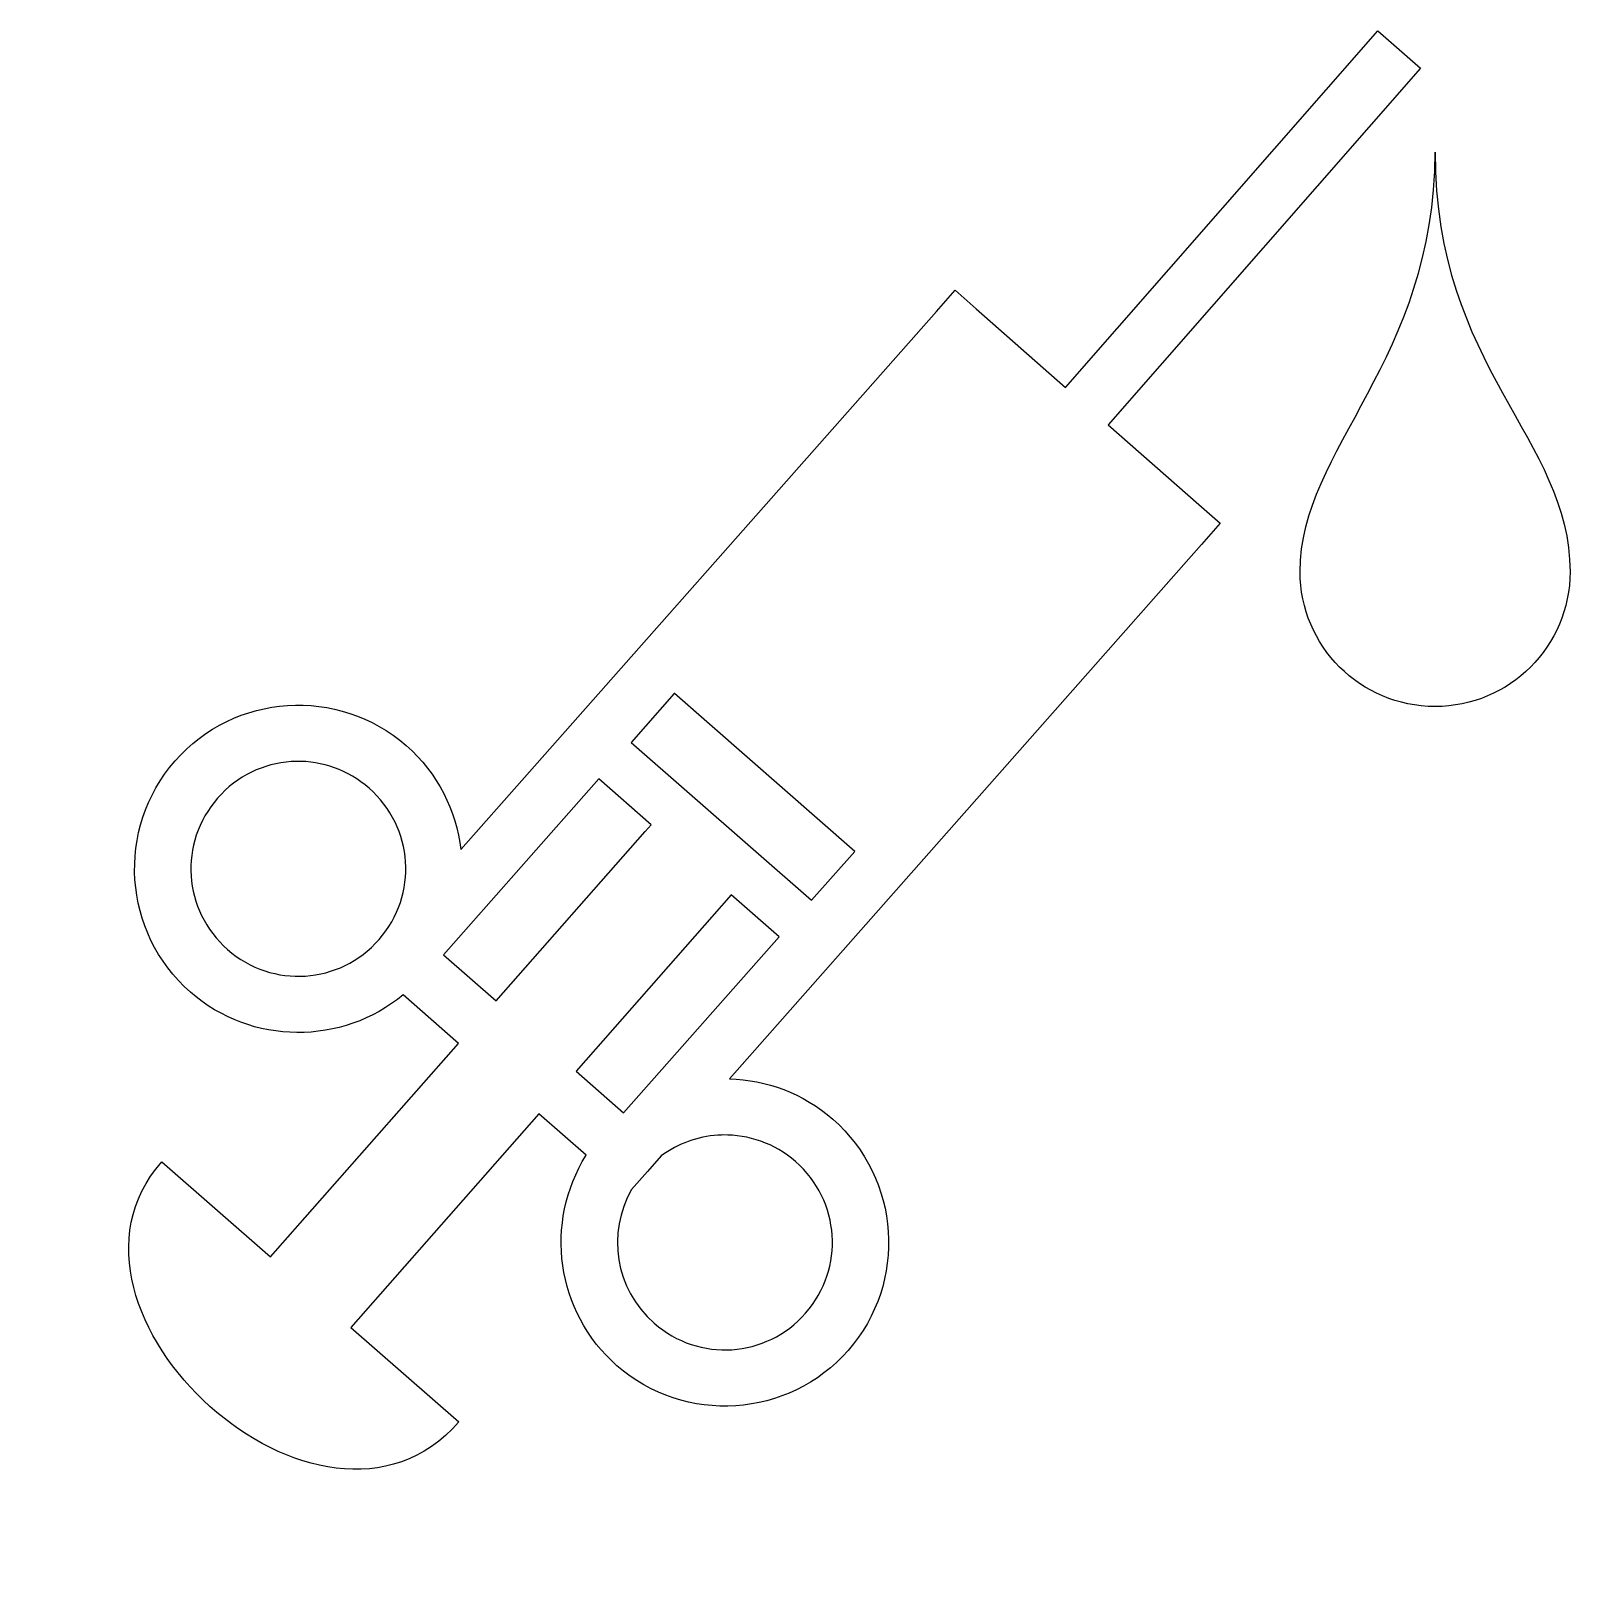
# Model space of a CAD drawing. Header units: centimetres. Extents: x -11.5 to 10, y -11.6 to 10.
import ezdxf

# ---------------------------------------------------------------- set-up
doc = ezdxf.new("R2010")
doc.units = ezdxf.units.CM
doc.header["$MEASUREMENT"] = 0
doc.layers.add('Layer 1', color=7, linetype='Continuous')

msp = doc.modelspace()

# ---------------------------------------------------------------- linework, layer by layer
at = {"layer": 'Layer 1'}
for points, knots in [([(7.30033, 9.98061), (7.30033, 9.98061), (2.94775, 5.01272), (2.94775, 5.01272), (2.94775, 5.01272), (2.94775, 5.01272), (1.70379, 6.10647), (1.70379, 6.10647), (1.70379, 6.10647), (1.70379, 6.10647), (1.40861, 6.36606), (1.40861, 6.36606), (1.40861, 6.36606), (1.40861, 6.36606), (1.14907, 6.07088), (1.14907, 6.07088), (1.14907, 6.07088), (1.14907, 6.07088), (-5.47657, -1.42848), (-5.47657, -1.42848), (-5.47657, -1.42848), (-5.54037, -0.8862), (-5.79608, -0.36513), (-6.23686, 0.02104), (-6.23686, 0.02104), (-6.70948, 0.43496), (-7.3081, 0.61839), (-7.89195, 0.57977), (-7.89195, 0.57977), (-8.47598, 0.54114), (-9.04491, 0.28012), (-9.45879, -0.19245), (-9.45879, -0.19245), (-10.28663, -1.13756), (-10.1904, -2.58645), (-9.24534, -3.41434), (-9.24534, -3.41434), (-8.39144, -4.16223), (-7.12589, -4.15633), (-6.27908, -3.45119), (-6.27908, -3.45119), (-6.27908, -3.45119), (-5.50825, -4.12849), (-5.50825, -4.12849), (-5.50825, -4.12849), (-5.50825, -4.12849), (-8.13041, -7.1053), (-8.13041, -7.1053), (-8.13041, -7.1053), (-8.13041, -7.1053), (-9.64466, -5.78098), (-9.64466, -5.78098), (-9.64466, -5.78098), (-11.46606, -7.85817), (-7.41144, -11.58021), (-5.50419, -9.40477), (-5.50419, -9.40477), (-5.50419, -9.40477), (-7.01043, -8.08702), (-7.01043, -8.08702), (-7.01043, -8.08702), (-7.01043, -8.08702), (-4.39205, -5.10895), (-4.39205, -5.10895), (-4.39205, -5.10895), (-4.39205, -5.10895), (-3.73187, -5.68876), (-3.73187, -5.68876), (-3.73187, -5.68876), (-4.3159, -6.62084), (-4.15481, -7.87399), (-3.30226, -8.6207), (-3.30226, -8.6207), (-2.35719, -9.44863), (-0.90822, -9.35244), (-0.08037, -8.40733), (-0.08037, -8.40733), (0.74739, -7.46213), (0.65124, -6.01324), (-0.29387, -5.1854), (-0.29387, -5.1854), (-0.70872, -4.82191), (-1.22144, -4.63637), (-1.73542, -4.62267), (-1.73542, -4.62267), (-1.73542, -4.62267), (4.84152, 2.82394), (4.84152, 2.82394), (4.84152, 2.82394), (4.84152, 2.82394), (5.10237, 3.12038), (5.10237, 3.12038), (5.10237, 3.12038), (5.10237, 3.12038), (4.80593, 3.37997), (4.80593, 3.37997), (4.80593, 3.37997), (4.80593, 3.37997), (3.54089, 4.49215), (3.54089, 4.49215), (3.54089, 4.49215), (3.54089, 4.49215), (7.89195, 9.46148), (7.89195, 9.46148), (7.89195, 9.46148), (7.89195, 9.46148), (7.30033, 9.98069), (7.30033, 9.98069), (7.30033, 9.98069), (7.30033, 9.98069), (7.30033, 9.98061), (7.30033, 9.98061)], [0, 0, 0, 0, 0.03448276, 0.03448276, 0.03448276, 0.03448276, 0.06896552, 0.06896552, 0.06896552, 0.06896552, 0.10344828, 0.10344828, 0.10344828, 0.10344828, 0.13793103, 0.13793103, 0.13793103, 0.13793103, 0.17241379, 0.17241379, 0.17241379, 0.17241379, 0.20689655, 0.20689655, 0.20689655, 0.20689655, 0.24137931, 0.24137931, 0.24137931, 0.24137931, 0.27586207, 0.27586207, 0.27586207, 0.27586207, 0.31034483, 0.31034483, 0.31034483, 0.31034483, 0.34482759, 0.34482759, 0.34482759, 0.34482759, 0.37931034, 0.37931034, 0.37931034, 0.37931034, 0.4137931, 0.4137931, 0.4137931, 0.4137931, 0.44827586, 0.44827586, 0.44827586, 0.44827586, 0.48275862, 0.48275862, 0.48275862, 0.48275862, 0.51724138, 0.51724138, 0.51724138, 0.51724138, 0.55172414, 0.55172414, 0.55172414, 0.55172414, 0.5862069, 0.5862069, 0.5862069, 0.5862069, 0.62068966, 0.62068966, 0.62068966, 0.62068966, 0.65517241, 0.65517241, 0.65517241, 0.65517241, 0.68965517, 0.68965517, 0.68965517, 0.68965517, 0.72413793, 0.72413793, 0.72413793, 0.72413793, 0.75862069, 0.75862069, 0.75862069, 0.75862069, 0.79310345, 0.79310345, 0.79310345, 0.79310345, 0.82758621, 0.82758621, 0.82758621, 0.82758621, 0.86206897, 0.86206897, 0.86206897, 0.86206897, 0.89655172, 0.89655172, 0.89655172, 0.89655172, 0.93103448, 0.93103448, 0.93103448, 0.93103448, 1, 1, 1, 1]), ([(8.09625, 8.29132), (8.09625, 5.3929), (6.21581, 4.16329), (6.21581, 2.44448), (6.21581, 2.44448), (6.21581, 1.40639), (7.05833, 0.56531), (8.09625, 0.56531), (8.09625, 0.56531), (9.13421, 0.56531), (9.97669, 1.40639), (9.97669, 2.44444), (9.97669, 2.44444), (9.97669, 4.29983), (8.09625, 5.28353), (8.09625, 8.29124), (8.09625, 8.29124), (8.09625, 8.29124), (8.09625, 8.29132), (8.09625, 8.29132)], [0, 0, 0, 0, 0.16666667, 0.16666667, 0.16666667, 0.16666667, 0.33333333, 0.33333333, 0.33333333, 0.33333333, 0.5, 0.5, 0.5, 0.5, 0.66666667, 0.66666667, 0.66666667, 0.66666667, 1, 1, 1, 1]), ([(-2.50242, 0.74722), (-2.50242, 0.74722), (0.01054, -1.45353), (0.01054, -1.45353), (0.01054, -1.45353), (0.01054, -1.45353), (-0.59162, -2.13475), (-0.59162, -2.13475), (-0.59162, -2.13475), (-0.59162, -2.13475), (-3.10462, 0.06591), (-3.10462, 0.06591), (-3.10462, 0.06591), (-3.10462, 0.06591), (-2.50246, 0.74718), (-2.50246, 0.74718), (-2.50246, 0.74718), (-2.50246, 0.74718), (-2.50242, 0.74722), (-2.50242, 0.74722)], [0, 0, 0, 0, 0.16666667, 0.16666667, 0.16666667, 0.16666667, 0.33333333, 0.33333333, 0.33333333, 0.33333333, 0.5, 0.5, 0.5, 0.5, 0.66666667, 0.66666667, 0.66666667, 0.66666667, 1, 1, 1, 1]), ([(-7.76945, -0.19903), (-7.41144, -0.19262), (-7.04893, -0.31541), (-6.75615, -0.57188), (-6.75615, -0.57188), (-6.13139, -1.11914), (-6.06923, -2.05687), (-6.61641, -2.68163), (-6.61641, -2.68163), (-7.16362, -3.30639), (-8.1014, -3.36855), (-8.72607, -2.82129), (-8.72607, -2.82129), (-9.35087, -2.27408), (-9.41299, -1.33634), (-8.86581, -0.71163), (-8.86581, -0.71163), (-8.59214, -0.39917), (-8.22161, -0.22682), (-7.84058, -0.20161), (-7.84058, -0.20161), (-7.8168, -0.20009), (-7.79335, -0.1995), (-7.76944, -0.19908), (-7.76944, -0.19908), (-7.76944, -0.19908), (-7.76945, -0.19903), (-7.76945, -0.19903)], [0, 0, 0, 0, 0.125, 0.125, 0.125, 0.125, 0.25, 0.25, 0.25, 0.25, 0.375, 0.375, 0.375, 0.375, 0.5, 0.5, 0.5, 0.5, 0.625, 0.625, 0.625, 0.625, 0.75, 0.75, 0.75, 0.75, 1, 1, 1, 1]), ([(-3.55392, -0.44276), (-3.55392, -0.44276), (-2.82399, -1.08321), (-2.82399, -1.08321), (-2.82399, -1.08321), (-2.82399, -1.08321), (-2.90698, -1.17674), (-2.90698, -1.17674), (-2.90698, -1.17674), (-2.90698, -1.17674), (-4.98637, -3.53688), (-4.98637, -3.53688), (-4.98637, -3.53688), (-4.98637, -3.53688), (-5.71904, -2.89382), (-5.71904, -2.89382), (-5.71904, -2.89382), (-5.71904, -2.89382), (-3.55392, -0.44276), (-3.55392, -0.44276)], [0, 0, 0, 0, 0.16666667, 0.16666667, 0.16666667, 0.16666667, 0.33333333, 0.33333333, 0.33333333, 0.33333333, 0.5, 0.5, 0.5, 0.5, 0.66666667, 0.66666667, 0.66666667, 0.66666667, 1, 1, 1, 1]), ([(-1.71042, -2.05835), (-1.71042, -2.05835), (-1.041, -2.64474), (-1.041, -2.64474), (-1.041, -2.64474), (-1.041, -2.64474), (-3.20873, -5.09833), (-3.20873, -5.09833), (-3.20873, -5.09833), (-3.20873, -5.09833), (-3.87161, -4.51591), (-3.87161, -4.51591), (-3.87161, -4.51591), (-3.87161, -4.51591), (-1.7105, -2.05836), (-1.7105, -2.05836), (-1.7105, -2.05836), (-1.7105, -2.05836), (-1.71042, -2.05835), (-1.71042, -2.05835)], [0, 0, 0, 0, 0.16666667, 0.16666667, 0.16666667, 0.16666667, 0.33333333, 0.33333333, 0.33333333, 0.33333333, 0.5, 0.5, 0.5, 0.5, 0.66666667, 0.66666667, 0.66666667, 0.66666667, 1, 1, 1, 1]), ([(-1.82638, -5.40543), (-1.46837, -5.39889), (-1.1059, -5.52055), (-0.81308, -5.77701), (-0.81308, -5.77701), (-0.18832, -6.32422), (-0.12616, -7.26326), (-0.67338, -7.88807), (-0.67338, -7.88807), (-1.22055, -8.51283), (-2.15833, -8.57499), (-2.78304, -8.02773), (-2.78304, -8.02773), (-3.32937, -7.54912), (-3.44474, -6.77138), (-3.0993, -6.16576), (-3.0993, -6.16576), (-3.09909, -6.16534), (-3.09951, -6.16471), (-3.0993, -6.16437), (-3.0993, -6.16437), (-3.0993, -6.16437), (-2.87792, -5.91533), (-2.87792, -5.91533), (-2.87792, -5.91533), (-2.87792, -5.91533), (-2.6842, -5.69665), (-2.6842, -5.69665), (-2.6842, -5.69665), (-2.45029, -5.52342), (-2.17662, -5.42652), (-1.89751, -5.40805), (-1.89751, -5.40805), (-1.87369, -5.40649), (-1.85028, -5.40586), (-1.82633, -5.40539), (-1.82633, -5.40539), (-1.82633, -5.40539), (-1.82638, -5.40543), (-1.82638, -5.40543)], [0, 0, 0, 0, 0.09090909, 0.09090909, 0.09090909, 0.09090909, 0.18181818, 0.18181818, 0.18181818, 0.18181818, 0.27272727, 0.27272727, 0.27272727, 0.27272727, 0.36363636, 0.36363636, 0.36363636, 0.36363636, 0.45454545, 0.45454545, 0.45454545, 0.45454545, 0.54545455, 0.54545455, 0.54545455, 0.54545455, 0.63636364, 0.63636364, 0.63636364, 0.63636364, 0.72727273, 0.72727273, 0.72727273, 0.72727273, 0.81818182, 0.81818182, 0.81818182, 0.81818182, 1, 1, 1, 1])]:
    msp.add_open_spline(points, degree=3, knots=knots, dxfattribs=at)

doc.saveas('drawing.dxf')
